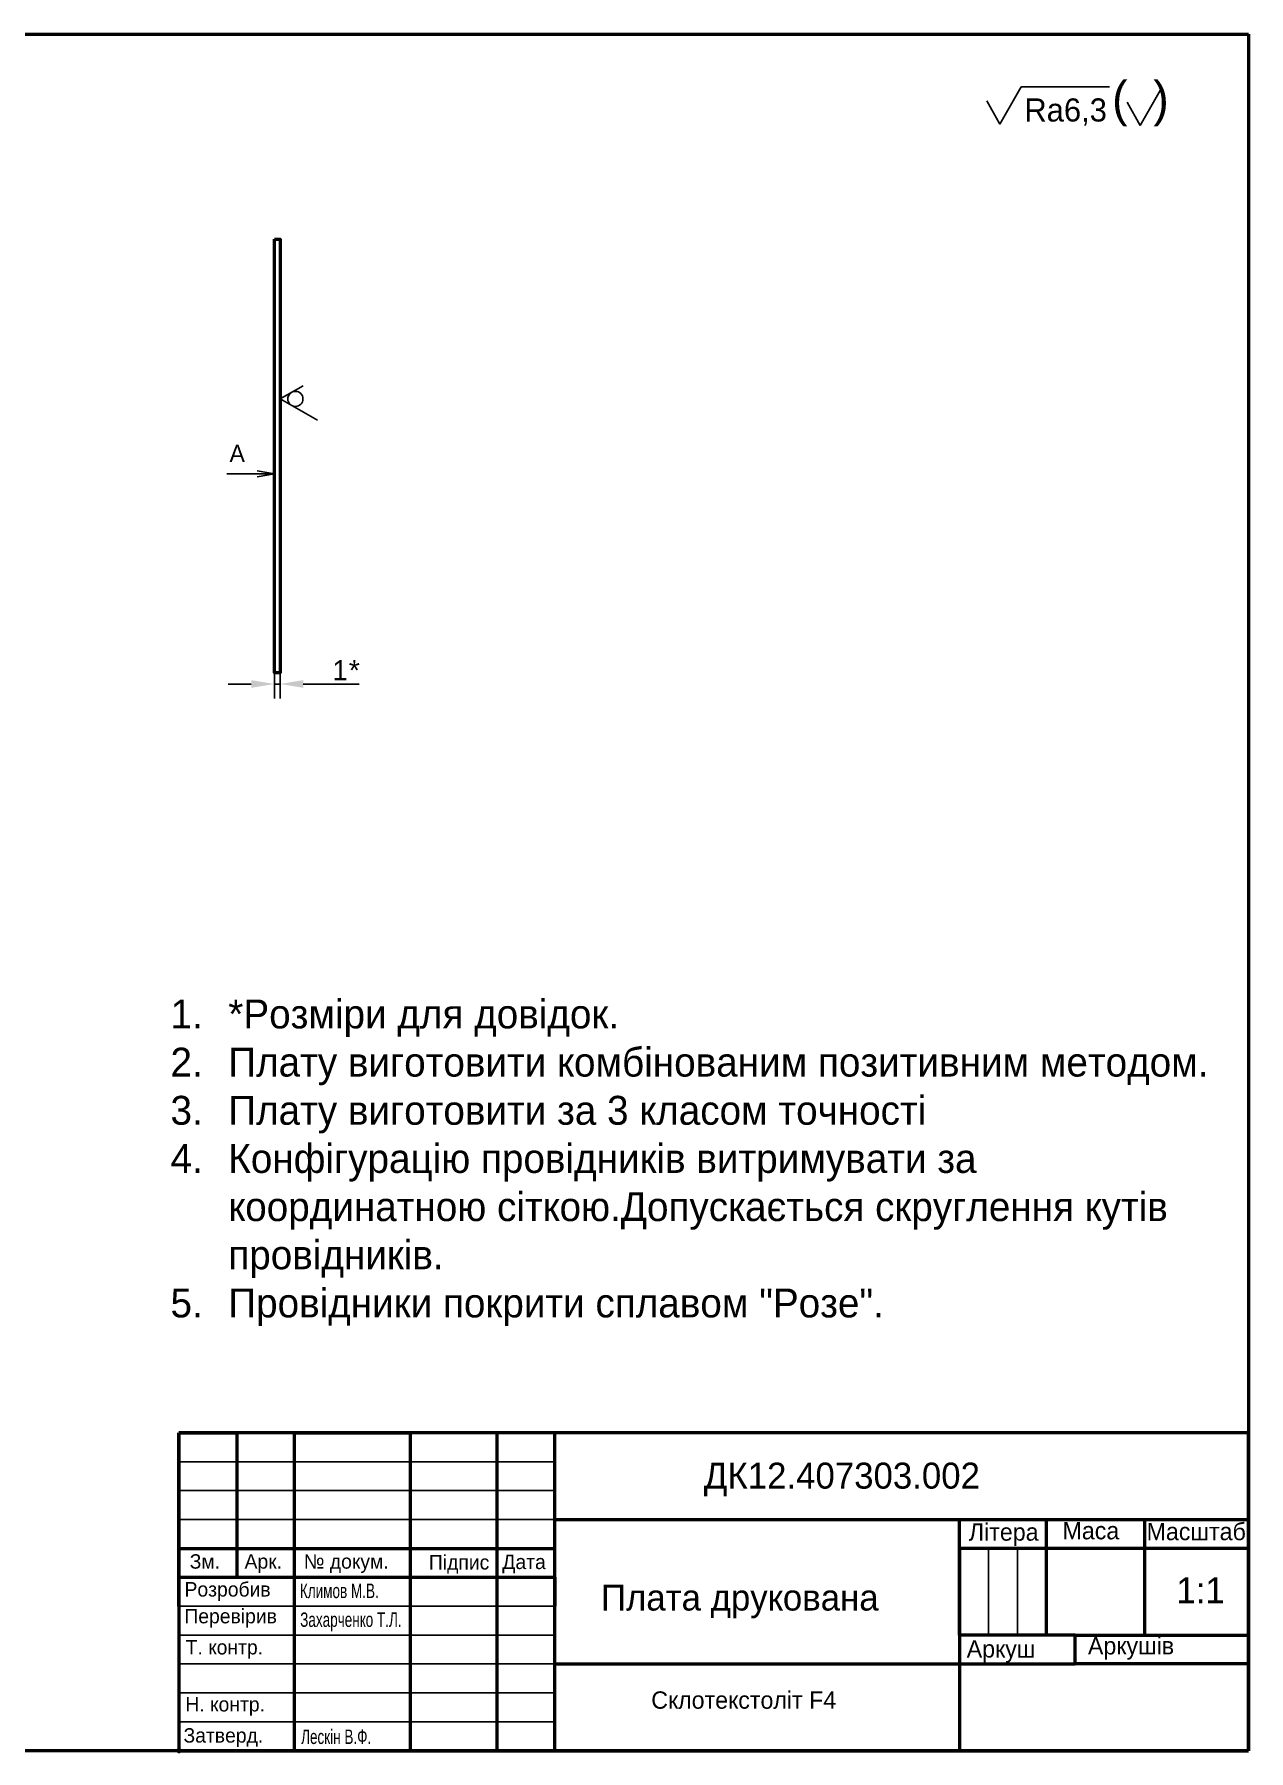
# Model space of a CAD drawing. Extents: x -199 to 545, y 218 to 570.
# Drawn here: x 334.9 to 544.9, y 217.8 to 514.8 of the extents above; entities that cross this region are included whole.
import ezdxf

# ---------------------------------------------------------------- set-up
doc = ezdxf.new("R2010")
doc.units = 0
doc.header["$MEASUREMENT"] = 0
doc.layers.get('0').update_dxf_attribs({"linetype": 'CONTINUOUS'})
doc.layers.get('Defpoints').update_dxf_attribs({"linetype": 'CONTINUOUS'})
for name, color, linetype, lineweight in [('AM_BOR', 250, 'CONTINUOUS', 50), ('K', 250, 'CONTINUOUS', 100), ('Рамка', 7, 'CONTINUOUS', 50), ('Рамка2', 7, 'CONTINUOUS', 25)]:
    doc.layers.add(name, color=color, linetype=linetype, lineweight=lineweight)
doc.styles.add('Гост', font='452826.ttf')
doc.styles.add('Нумерация', font='452826.ttf')
doc.styles.add('стиль1', font='452826.ttf')
doc.styles.add('стиль2', font='452826.ttf', dxfattribs={"width": 0.7})
doc.dimstyles.new('Гост', dxfattribs={"dimtxt": 5, "dimasz": 4, "dimexe": 2.5, "dimexo": 0, "dimtad": 1, "dimtoh": 1, "dimzin": 9, "dimtxsty": 'Гост', "dimcen": 2.5, "dimadec": 0, "dimazin": 0, "dimtfac": 1, "dimtmove": 0, "dimatfit": 3, "dimfxl": 1, "dimarcsym": 0})

# ---------------------------------------------------------------- blocks, each defined once
blk = doc.blocks.new('*U53')
for p, q in [((-6.44, 3.7), (-6.44, 12.47)), ((0, 0), (-6.44, 3.7)), ((0, 0), (-3.99, -2.27))]:
    blk.add_line(p, q)
blk = doc.blocks.new('*U54')
for q in [(-6.44, 3.7), (-3.99, -2.27)]:
    blk.add_line((0, 0), q)
blk = doc.blocks.new('*U52')
for q in [(-6.44, 3.7), (-3.99, -2.27)]:
    blk.add_line((0, 0), q)
blk.add_circle((-2.64, 0), 1.31)
blk = doc.blocks.new('*D94')
at = {"color": 0, "linetype": 'Continuous', "lineweight": -2, "transparency": 16777216}
for p, q in [((376.38, 404.29), (376.38, 399.84)), ((377.38, 404.29), (377.38, 399.84)), ((372.38, 402.34), (368.38, 402.34)), ((376.38, 402.34), (377.38, 402.34)), ((381.38, 402.34), (391.04, 402.34))]:
    blk.add_line(p, q, dxfattribs=at)
at = {"color": 0, "linetype": 'Continuous', "transparency": 16777216}
for points in [[(372.38, 403.01), (372.38, 401.68), (376.38, 402.34)], [(381.38, 403.01), (381.38, 401.68), (377.38, 402.34)]]:
    blk.add_solid(points, dxfattribs=at)
at = {"layer": 'Defpoints', "color": 0, "linetype": 'Continuous', "transparency": 16777216}
for p in [(376.38, 404.29), (377.38, 404.29), (377.38, 402.34)]:
    blk.add_point(p, dxfattribs=at)
at = {"color": 0, "linetype": 'Continuous', "transparency": 16777216, "insert": (388.7, 404.72), "char_height": 5, "attachment_point": 5, "style": 'Гост'}
blk.add_mtext('{\\H0.7x;1\\fArial|b0|i1|c204|p34;*}', dxfattribs=at)

msp = doc.modelspace()

# ---------------------------------------------------------------- linework, layer by layer
for p, q in [((509.943, 505.674), (520.835, 505.674)), ((368.187, 438.734), (376.382, 438.734)), ((376.382, 438.734), (373.428, 439.255)), ((376.382, 438.734), (373.428, 438.214))]:
    msp.add_line(p, q)
at = {"linetype": 'Continuous', "lineweight": 50}
msp.add_lwpolyline([(376.382, 479.291), (377.382, 479.291), (377.382, 404.291), (376.382, 404.291)], close=True, dxfattribs=at)
at = {"layer": 'AM_BOR', "color": 0, "lineweight": 80}
msp.add_point((359.875, 217.761), dxfattribs=at)
at = {"layer": 'Рамка'}
for p, q in [((124.875, 514.761), (544.875, 514.761)), ((544.875, 514.761), (544.875, 217.761)), ((359.875, 272.761), (359.875, 217.761)), ((544.875, 272.761), (359.875, 272.761)), ((359.875, 247.761), (359.875, 272.761)), ((359.875, 272.761), (369.875, 272.761)), ((369.875, 272.761), (369.875, 247.761)), ((369.875, 272.761), (369.875, 247.761)), ((379.875, 217.761), (379.875, 272.761)), ((379.875, 272.761), (399.875, 272.761)), ((399.875, 272.761), (399.875, 217.761)), ((414.875, 272.761), (414.875, 217.761)), ((424.875, 272.761), (414.875, 272.761)), ((424.875, 217.761), (424.875, 272.761)), ((544.875, 217.761), (544.875, 272.761)), ((544.875, 257.761), (544.875, 272.761)), ((359.875, 257.761), (359.875, 247.761)), ((424.875, 257.761), (544.875, 257.761)), ((494.875, 252.761), (494.875, 257.761)), ((494.875, 257.761), (509.875, 257.761)), ((494.875, 237.761), (494.875, 257.761)), ((509.875, 257.761), (544.875, 257.761)), ((509.875, 257.761), (509.875, 252.761)), ((526.875, 257.761), (526.875, 237.761)), ((544.875, 257.761), (544.875, 252.761)), ((359.875, 252.761), (424.875, 252.761)), ((544.875, 252.761), (494.875, 252.761)), ((494.875, 252.761), (494.875, 237.761)), ((509.875, 252.761), (509.875, 237.761)), ((359.875, 242.761), (359.875, 247.761)), ((359.875, 247.761), (424.875, 247.761)), ((424.875, 247.761), (424.875, 242.761)), ((514.875, 237.761), (494.875, 237.761)), ((494.875, 237.761), (494.875, 232.761)), ((514.875, 232.761), (514.875, 237.761)), ((514.875, 237.761), (544.875, 237.761)), ((544.875, 237.761), (544.875, 232.761)), ((424.875, 232.761), (494.875, 232.761)), ((424.875, 217.761), (424.875, 232.761)), ((494.875, 232.761), (514.875, 232.761)), ((494.875, 232.761), (494.875, 217.761)), ((544.875, 232.761), (514.875, 232.761)), ((544.875, 217.761), (124.875, 217.761)), ((359.875, 217.761), (544.875, 217.761)), ((399.875, 217.761), (379.875, 217.761)), ((414.875, 217.761), (424.875, 217.761)), ((494.875, 217.761), (424.875, 217.761))]:
    msp.add_line(p, q, dxfattribs=at)
at = {"layer": 'Рамка2'}
for p, q in [((359.875, 267.761), (424.875, 267.761)), ((359.875, 262.761), (424.875, 262.761)), ((424.875, 257.761), (359.875, 257.761)), ((499.875, 252.761), (499.875, 237.761)), ((504.875, 252.761), (504.875, 237.761)), ((359.875, 242.761), (424.875, 242.761)), ((359.875, 237.761), (424.875, 237.761)), ((359.875, 232.761), (424.875, 232.761)), ((359.875, 227.761), (424.875, 227.761)), ((359.875, 222.761), (424.875, 222.761))]:
    msp.add_line(p, q, dxfattribs=at)

# ---------------------------------------------------------------- block references
for name, p, rotation in [('*U53', (501.862, 499.238), 270), ('*U54', (526.125, 499.011), 270), ('*U52', (377.382, 451.674), 179.9601153314785)]:
    msp.add_blockref(name, p, dxfattribs=dict(rotation=rotation))

# ---------------------------------------------------------------- texts
at = {"insert": (368.621, 443.734), "char_height": 3, "attachment_point": 1, "style": 'Нумерация'}
msp.add_mtext_dynamic_manual_height_columns('A', width=8.47328, gutter_width=12.5, heights=[0], dxfattribs=at)
at = {"lineweight": 80, "insert": (450.666, 267.604), "char_height": 4.5, "attachment_point": 1, "style": 'стиль1'}
msp.add_mtext_dynamic_manual_height_columns('{\\C7;ДК12.407303.002}', width=81.86775, gutter_width=12.5, heights=[0], dxfattribs=at)
at = {"color": 0, "lineweight": 80, "attachment_point": 1}
for s, width, insert, char_height, style in [('Літера', 13.34732, (496.487, 257.1), 3, 'стиль1'), ('Маса', 13.34732, (512.687, 257.333), 3, 'стиль1'), ('Масштаб', 13.34732, (527.226, 257.185), 3, 'стиль1'), ('Зм.', 8.25946, (361.744, 251.757), 2.5, 'стиль1'), ('Арк.', 8.25946, (371.233, 251.757), 2.5, 'стиль1'), ('№ докум.', 17.13629, (381.463, 251.757), 2.5, 'стиль1'), ('Підпис', 8.25946, (403.109, 251.609), 2.5, 'стиль1'), ('Дата', 8.25946, (415.807, 251.683), 2.5, 'стиль1'), ('Розробив', 20, (360.845, 246.931), 2.5, 'стиль1'), ('Климов М.В.', 30.08194, (380.793, 246.667), 2.5, 'стиль2'), ('Перевірив', 20, (360.824, 242.295), 2.5, 'стиль1'), ('Захарченко Т.Л.', 42.02534, (380.849, 241.684), 2.5, 'стиль2'), ('Т. контр.', 20, (361.043, 236.916), 2.5, 'стиль1'), ('Аркуш ', 17.54769, (496.113, 236.874), 3, 'стиль1'), ('Аркушів ', 22.1142, (517.081, 237.415), 3, 'стиль1'), ('Н. контр.', 20, (360.998, 227.045), 2.5, 'стиль1'), ('Затверд.', 20, (360.674, 221.653), 2.5, 'стиль1'), ('Лескін В.Ф.', 42.02534, (381.001, 221.416), 2.5, 'стиль2')]:
    msp.add_mtext_dynamic_manual_height_columns(s, width=width, gutter_width=12.5, heights=[0], dxfattribs=dict(at, insert=insert, char_height=char_height, style=style))
at = {"layer": 'K', "attachment_point": 1, "style": 'стиль1'}
for s, width, heights, insert, char_height in [('\\pi-10,l10,t10,15;{\\C0;1.^I*Розміри для довідок.\\P2.^IПлату виготовити комбінованим позитивним методом.\\P3.^IПлату виготовити за 3 класом точності \\P4.^IКонфігурацію провідників витримувати за координатною сіткою.Допускається скруглення кутів провідників. \\P5.^IПровідники покрити сплавом "Розе". }', 177.5, [70.319], (358.419, 347.742), 5), ('{\\C0;1:1}', 16.25, [0], (532.375, 247.761), 4.5)]:
    msp.add_mtext_dynamic_manual_height_columns(s, width=width, gutter_width=12.5, heights=heights, dxfattribs=dict(at, insert=insert, char_height=char_height))
at = {"layer": 'Рамка', "attachment_point": 1, "style": 'Нумерация'}
for s, width, insert, char_height in [('(  )', 16.65799, (521.26, 506.639), 6), ('Ra6,3', 9.4074, (506.087, 503.672), 4), ('Склотекстоліт F4', 55.70493, (441.557, 228.021), 3)]:
    msp.add_mtext_dynamic_manual_height_columns(s, width=width, gutter_width=12.5, heights=[0], dxfattribs=dict(at, insert=insert, char_height=char_height))
at = {"layer": 'Рамка', "lineweight": 80, "insert": (427.375, 246.511), "char_height": 4.5, "attachment_point": 1, "style": 'стиль1'}
msp.add_mtext_dynamic_manual_height_columns('\\pi2.1504;  Плата друкована ', width=61.48838, gutter_width=12.5, heights=[0], dxfattribs=at)

# ---------------------------------------------------------------- dimensions: what is measured, and where the dimension line sits
at = {"linetype": 'Continuous'}
dim = msp.add_linear_dim(base=(377.382, 402.344), p1=(376.382, 404.291), p2=(377.382, 404.291), text='{\\H0.7x;<>\\fArial|b0|i1|c204|p34;*}', dimstyle='Гост', dxfattribs=at)
dim.commit()
dim.dimension.update_dxf_attribs({"geometry": '*D94', "text_midpoint": (388.704, 402.344), "dimtype": 160})

doc.saveas('drawing.dxf')
